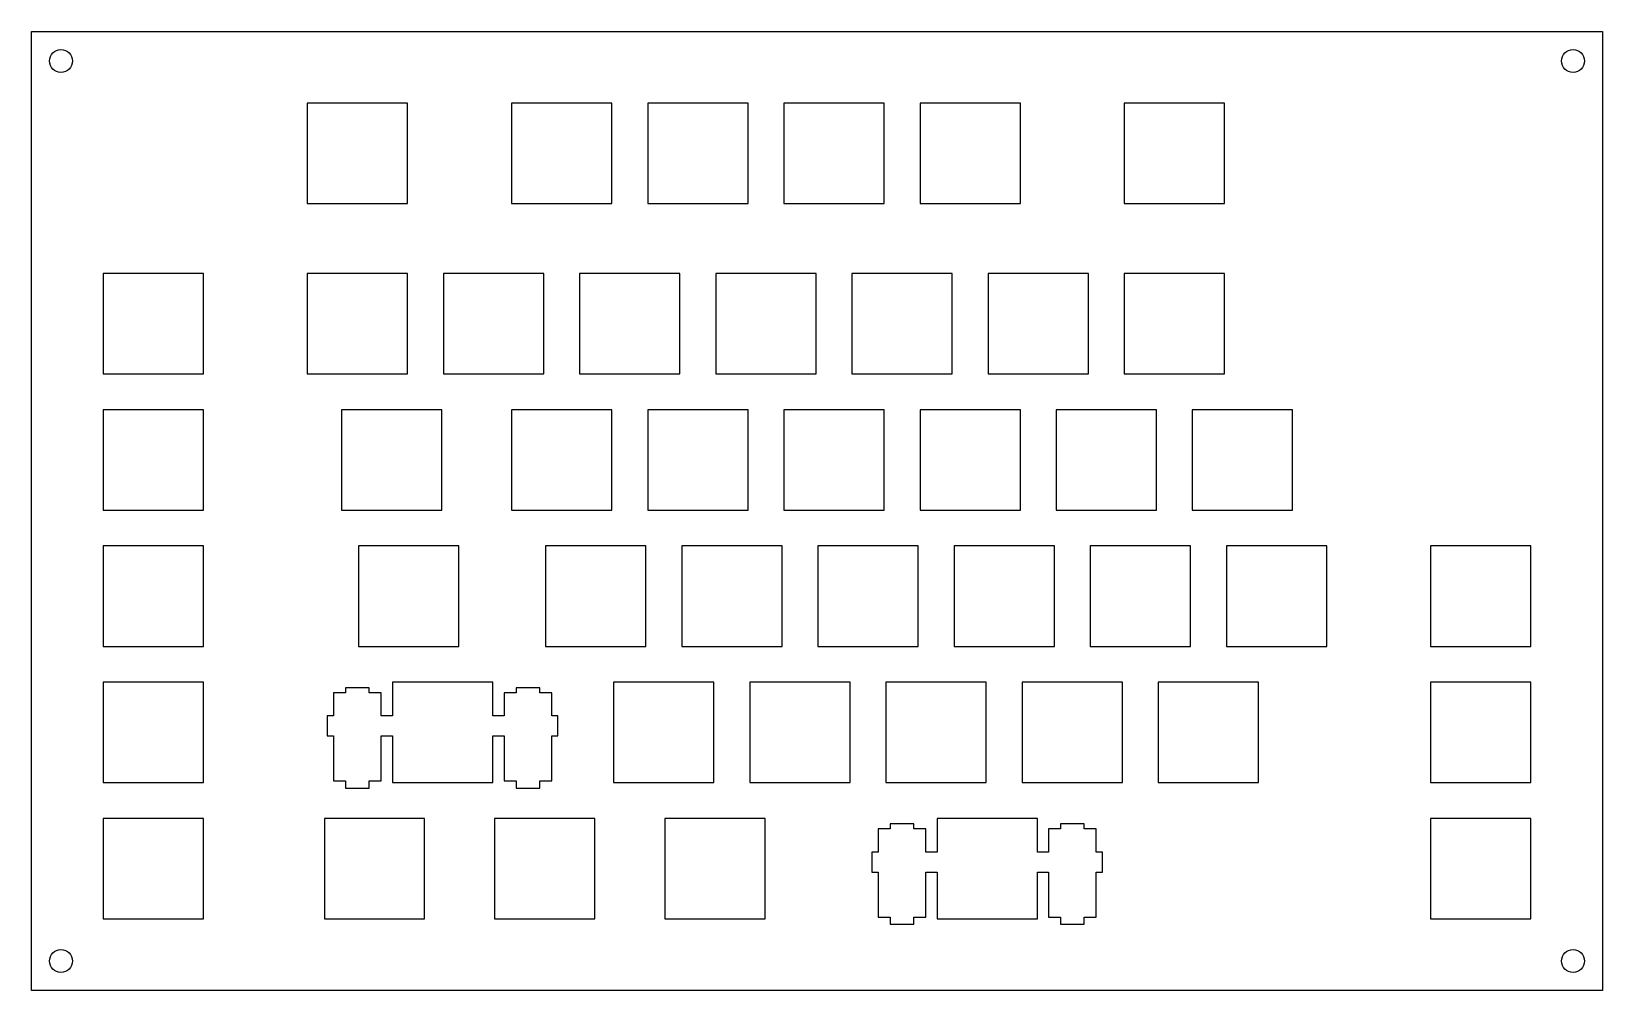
# Model space of a CAD drawing. Header units: millimetres. Extents: x 0 to 219, y 0 to 134.
import ezdxf

# ---------------------------------------------------------------- set-up
doc = ezdxf.new("R2010")
doc.units = ezdxf.units.MM
doc.layers.add('LAYER1', color=7, linetype='Continuous')

msp = doc.modelspace()

# ---------------------------------------------------------------- linework, layer by layer
for p, q in [((0, 0), (0, 133.75)), ((0, 133.75), (219.25, 133.75)), ((219.25, 133.75), (219.25, 0)), ((219.25, 0), (0, 0)), ((219.25, 0), (217.25, 0))]:
    msp.add_line(p, q)
for centre in [(4.121, 129.629), (215.129, 129.629), (4.121, 4.121), (215.129, 4.121)]:
    msp.add_circle(centre, 1.6)
at = {"layer": 'LAYER1'}
for points in [[(52.5, 123.75), (38.5, 123.75), (38.5, 109.75), (52.5, 109.75), (52.5, 123.75)], [(81, 123.75), (67, 123.75), (67, 109.75), (81, 109.75), (81, 123.75)], [(100, 123.75), (86, 123.75), (86, 109.75), (100, 109.75), (100, 123.75)], [(119, 123.75), (105, 123.75), (105, 109.75), (119, 109.75), (119, 123.75)], [(138, 123.75), (124, 123.75), (124, 109.75), (138, 109.75), (138, 123.75)], [(166.5, 123.75), (152.5, 123.75), (152.5, 109.75), (166.5, 109.75), (166.5, 123.75)], [(24, 100), (10, 100), (10, 86), (24, 86), (24, 100)], [(52.5, 100), (38.5, 100), (38.5, 86), (52.5, 86), (52.5, 100)], [(71.5, 100), (57.5, 100), (57.5, 86), (71.5, 86), (71.5, 100)], [(90.5, 100), (76.5, 100), (76.5, 86), (90.5, 86), (90.5, 100)], [(109.5, 100), (95.5, 100), (95.5, 86), (109.5, 86), (109.5, 100)], [(128.5, 100), (114.5, 100), (114.5, 86), (128.5, 86), (128.5, 100)], [(147.5, 100), (133.5, 100), (133.5, 86), (147.5, 86), (147.5, 100)], [(166.5, 100), (152.5, 100), (152.5, 86), (166.5, 86), (166.5, 100)], [(24, 81), (10, 81), (10, 67), (24, 67), (24, 81)], [(57.25, 81), (43.25, 81), (43.25, 67), (57.25, 67), (57.25, 81)], [(81, 81), (67, 81), (67, 67), (81, 67), (81, 81)], [(100, 81), (86, 81), (86, 67), (100, 67), (100, 81)], [(119, 81), (105, 81), (105, 67), (119, 67), (119, 81)], [(138, 81), (124, 81), (124, 67), (138, 67), (138, 81)], [(157, 81), (143, 81), (143, 67), (157, 67), (157, 81)], [(176, 81), (162, 81), (162, 67), (176, 67), (176, 81)], [(24, 62), (10, 62), (10, 48), (24, 48), (24, 62)], [(59.625, 62), (45.625, 62), (45.625, 48), (59.625, 48), (59.625, 62)], [(85.75, 62), (71.75, 62), (71.75, 48), (85.75, 48), (85.75, 62)], [(104.75, 62), (90.75, 62), (90.75, 48), (104.75, 48), (104.75, 62)], [(123.75, 62), (109.75, 62), (109.75, 48), (123.75, 48), (123.75, 62)], [(142.75, 62), (128.75, 62), (128.75, 48), (142.75, 48), (142.75, 62)], [(161.75, 62), (147.75, 62), (147.75, 48), (161.75, 48), (161.75, 62)], [(180.75, 62), (166.75, 62), (166.75, 48), (180.75, 48), (180.75, 62)], [(209.25, 62), (195.25, 62), (195.25, 48), (209.25, 48), (209.25, 62)], [(24, 43), (10, 43), (10, 29), (24, 29), (24, 43)], [(47.125, 29.23), (48.8, 29.23), (48.8, 35.5), (50.375, 35.5), (50.375, 29), (64.375, 29), (64.375, 35.5), (65.95, 35.5), (65.95, 29.23), (67.625, 29.23), (67.625, 28.238), (70.925, 28.238), (70.925, 29.23), (72.6, 29.23), (72.6, 35.5), (73.475, 35.5), (73.475, 38.3), (72.6, 38.3), (72.6, 41.53), (70.925, 41.53), (70.925, 42.238), (67.625, 42.238), (67.625, 41.53), (65.95, 41.53), (65.95, 38.3), (64.375, 38.3), (64.375, 43), (50.375, 43), (50.375, 38.3), (48.8, 38.3), (48.8, 41.53), (47.125, 41.53), (47.125, 42.238), (43.825, 42.238), (43.825, 41.53), (42.15, 41.53), (42.15, 38.3), (41.275, 38.3), (41.275, 35.5), (42.15, 35.5), (42.15, 29.23), (43.825, 29.23), (43.825, 28.238), (47.125, 28.238), (47.125, 29.23)], [(95.25, 43), (81.25, 43), (81.25, 29), (95.25, 29), (95.25, 43)], [(114.25, 43), (100.25, 43), (100.25, 29), (114.25, 29), (114.25, 43)], [(133.25, 43), (119.25, 43), (119.25, 29), (133.25, 29), (133.25, 43)], [(152.25, 43), (138.25, 43), (138.25, 29), (152.25, 29), (152.25, 43)], [(171.25, 43), (157.25, 43), (157.25, 29), (171.25, 29), (171.25, 43)], [(209.25, 43), (195.25, 43), (195.25, 29), (209.25, 29), (209.25, 43)], [(24, 24), (10, 24), (10, 10), (24, 10), (24, 24)], [(54.875, 24), (40.875, 24), (40.875, 10), (54.875, 10), (54.875, 24)], [(78.625, 24), (64.625, 24), (64.625, 10), (78.625, 10), (78.625, 24)], [(102.375, 24), (88.375, 24), (88.375, 10), (102.375, 10), (102.375, 24)], [(123.125, 10.23), (124.8, 10.23), (124.8, 16.5), (126.375, 16.5), (126.375, 10), (140.375, 10), (140.375, 16.5), (141.95, 16.5), (141.95, 10.23), (143.625, 10.23), (143.625, 9.238), (146.925, 9.238), (146.925, 10.23), (148.6, 10.23), (148.6, 16.5), (149.475, 16.5), (149.475, 19.3), (148.6, 19.3), (148.6, 22.53), (146.925, 22.53), (146.925, 23.238), (143.625, 23.238), (143.625, 22.53), (141.95, 22.53), (141.95, 19.3), (140.375, 19.3), (140.375, 24), (126.375, 24), (126.375, 19.3), (124.8, 19.3), (124.8, 22.53), (123.125, 22.53), (123.125, 23.238), (119.825, 23.238), (119.825, 22.53), (118.15, 22.53), (118.15, 19.3), (117.275, 19.3), (117.275, 16.5), (118.15, 16.5), (118.15, 10.23), (119.825, 10.23), (119.825, 9.238), (123.125, 9.238), (123.125, 10.23)], [(209.25, 24), (195.25, 24), (195.25, 10), (209.25, 10), (209.25, 24)]]:
    msp.add_lwpolyline(points, close=True, dxfattribs=at)

doc.saveas('drawing.dxf')
